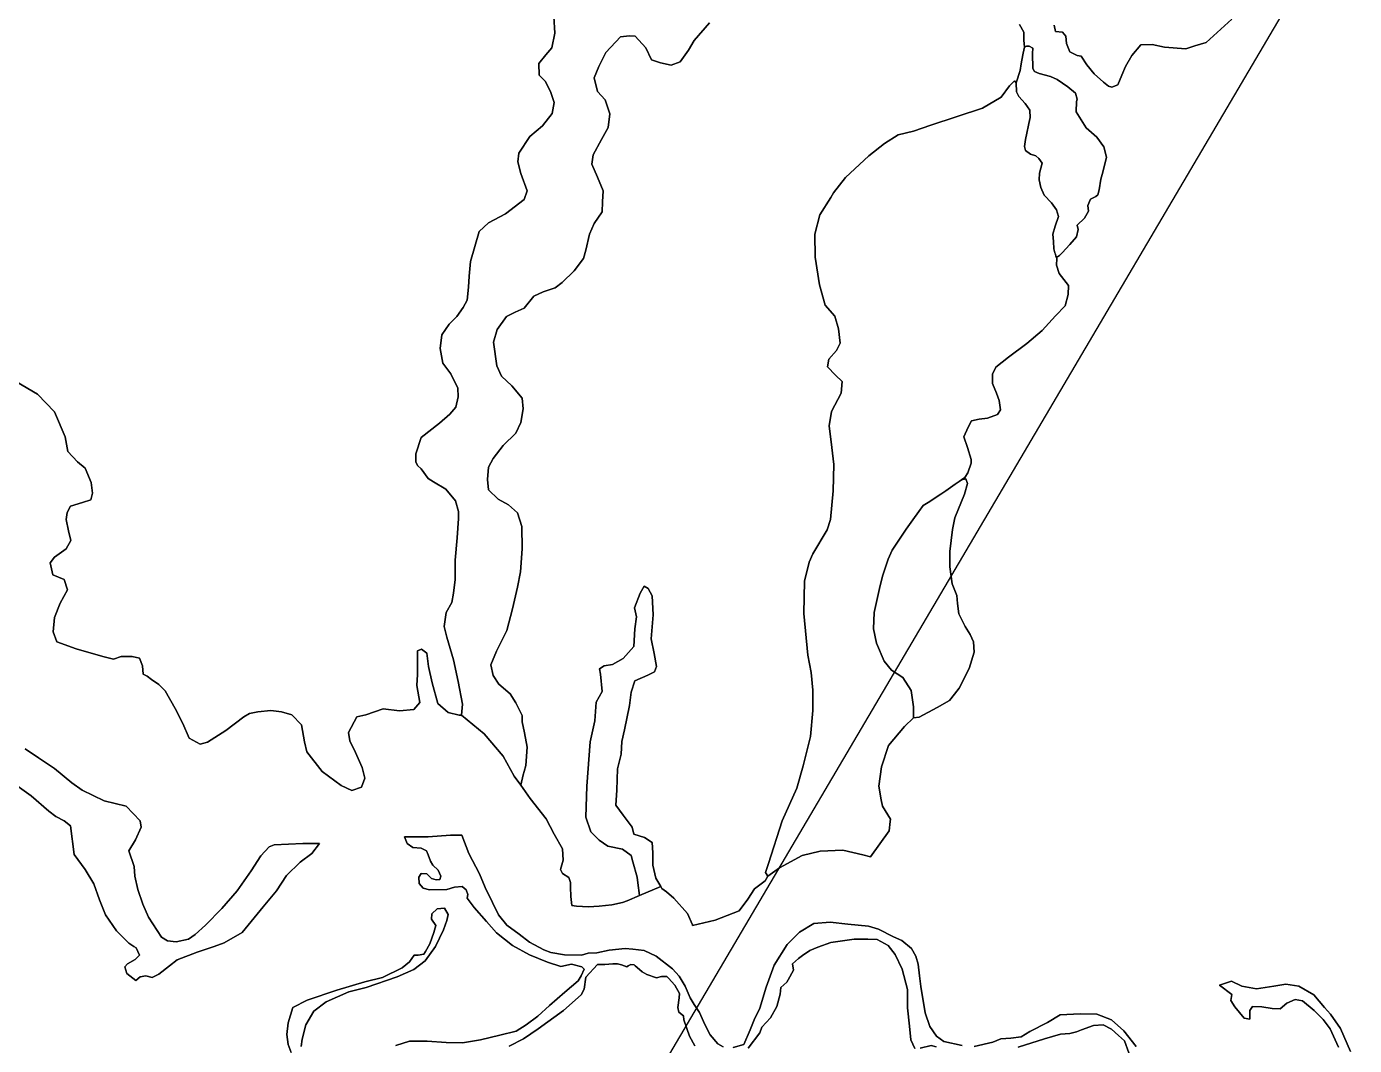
# Model space of a CAD drawing. Header units: inches. Extents: x 288635 to 1232953, y 676945 to 1655780.
# Drawn here: x 419822 to 448324, y 1221155 to 1243021 of the extents above; entities that cross this region are included whole.
import ezdxf

# ---------------------------------------------------------------- set-up
doc = ezdxf.new("R2010")
doc.units = ezdxf.units.IN
doc.header["$MEASUREMENT"] = 0
doc.layers.add('Images', color=7, linetype='Continuous')
picture_1 = doc.add_image_def('image7.jpg', size_in_pixel=(2590, 3729))

msp = doc.modelspace()

# ---------------------------------------------------------------- linework, layer by layer
at = {"color": 1}
for points in [[(431136.972, 1243234.3731), (431162.372, 1242878.7724), (431096.3319, 1242563.8118), (430969.3316, 1242411.4115), (430816.9313, 1242228.5311), (430827.0913, 1241974.5306), (430954.0916, 1241847.5304), (431070.9318, 1241629.0899), (431147.132, 1241390.3294), (431106.4919, 1241151.569), (430893.1315, 1240887.4084), (430623.8909, 1240658.808), (430390.2105, 1240303.2073), (430364.8104, 1240115.2469), (430430.8505, 1239866.3264), (430568.0108, 1239495.4857), (430501.9707, 1239312.6053), (430105.7299, 1239002.7247), (429739.9692, 1238809.6843), (429536.7688, 1238621.7239), (429348.8084, 1237976.5626), (429323.4083, 1237666.682), (429308.1683, 1237427.9215), (429282.7682, 1237148.521), (429196.4081, 1236991.0406), (429059.2478, 1236798.0003), (428891.6075, 1236630.3599), (428739.2072, 1236401.7595), (428698.5671, 1236112.1989), (428754.4472, 1235797.2383), (428927.1675, 1235568.6378), (429079.5678, 1235258.7572), (429089.7279, 1235070.7968), (429038.9278, 1234852.3564), (428906.8475, 1234705.0361), (428683.3271, 1234511.9957), (428292.1663, 1234202.1151), (428175.326, 1233851.5944), (428175.326, 1233678.874), (428210.8861, 1233602.6739), (428292.1663, 1233531.5537), (428444.5666, 1233318.1933), (428556.3268, 1233252.1532), (428820.4873, 1233094.6729), (429028.7677, 1232845.7524), (429094.8079, 1232612.0719), (429094.8079, 1232459.6716), (429064.3278, 1232048.1908), (429018.6077, 1231565.5898), (429023.6877, 1231154.109), (428988.1277, 1230859.4684), (428947.4876, 1230661.348), (428825.5673, 1230442.9076), (428784.9273, 1230148.267), (428845.8874, 1229914.5865), (428988.1277, 1229431.9855), (429089.7279, 1228964.6246), (429181.168, 1228476.9436), (429160.848, 1228243.2632), (429104.9679, 1228243.2632), (428871.2874, 1228299.1433), (428652.847, 1228492.1837), (428530.9267, 1228934.1445), (428449.6466, 1229289.7452), (428414.0865, 1229574.2258), (428302.3263, 1229660.586), (428210.8861, 1229619.9459), (428210.8861, 1229111.9449), (428200.7261, 1228878.2644), (428266.7662, 1228512.5037), (428134.686, 1228365.1834), (427829.8853, 1228334.7033), (427474.7238, 1228381.3123), (427104.3063, 1228249.0204), (426909.8813, 1228210.1354), (426730.9297, 1227872.9913), (426762.6797, 1227688.8409), (426883.33, 1227441.1904), (427023.0302, 1227117.3398), (427086.5304, 1226888.7393), (427010.3302, 1226698.2389), (426800.7798, 1226628.3888), (426572.1793, 1226729.989), (426165.7785, 1227034.7896), (425835.5779, 1227453.8904), (425784.7778, 1227669.7909), (425721.2776, 1228038.0916), (425518.0772, 1228247.642), (425295.8268, 1228317.4922), (425067.2263, 1228342.8922), (424787.8258, 1228311.1421), (424610.0254, 1228279.3921), (424483.0252, 1228209.5419), (424102.0244, 1227911.0913), (423708.3236, 1227663.4408), (423549.5733, 1227618.9908), (423314.6228, 1227745.991), (423174.9225, 1228063.4916), (423009.8222, 1228387.3423), (422800.2718, 1228761.993), (422660.5715, 1228901.6933), (422501.8212, 1229009.6435), (422409.4817, 1229076.128), (422325.4072, 1229119.4997), (422311.3208, 1229301.7441), (422247.8207, 1229466.8445), (422089.0704, 1229504.9445), (421854.1199, 1229504.9445), (421689.0196, 1229447.7944), (421460.4191, 1229498.5945), (420888.918, 1229663.6948), (420469.8171, 1229816.0952), (420393.617, 1230031.9956), (420425.367, 1230336.7962), (420546.0173, 1230647.9468), (420698.4176, 1230933.6974), (420628.5675, 1231155.9478), (420387.267, 1231251.198), (420330.1169, 1231511.5485), (420425.367, 1231632.1988), (420673.0175, 1231809.9991), (420774.6177, 1231987.7995), (420723.8176, 1232197.3499), (420673.0175, 1232445.0004), (420692.0676, 1232591.0507), (420768.2677, 1232724.401), (421022.2682, 1232806.9511), (421200.0686, 1232864.1012), (421238.1687, 1233003.8015), (421206.4186, 1233238.752), (421079.4184, 1233543.5526), (420914.318, 1233676.9029), (420704.7676, 1233899.1533), (420653.9675, 1234216.654), (420419.017, 1234750.055), (420057.0663, 1235131.0558), (419609.2317, 1235392.8351)], [(419609.2317, 1235392.8351), (420057.0663, 1235131.0558), (420419.017, 1234750.055), (420653.9675, 1234216.654), (420704.7676, 1233899.1533), (420914.318, 1233676.9029), (421079.4184, 1233543.5526), (421206.4186, 1233238.752), (421238.1687, 1233003.8015), (421200.0686, 1232864.1012), (421022.2682, 1232806.9511), (420768.2677, 1232724.401), (420692.0676, 1232591.0507), (420673.0175, 1232445.0004), (420723.8176, 1232197.3499), (420774.6177, 1231987.7995), (420673.0175, 1231809.9991), (420425.367, 1231632.1988), (420330.1169, 1231511.5485), (420387.267, 1231251.198), (420628.5675, 1231155.9478), (420698.4176, 1230933.6974), (420546.0173, 1230647.9468), (420425.367, 1230336.7962), (420393.617, 1230031.9956), (420469.8171, 1229816.0952), (420888.918, 1229663.6948), (421460.4191, 1229498.5945), (421689.0196, 1229447.7944), (421854.1199, 1229504.9445), (422089.0704, 1229504.9445), (422247.8207, 1229466.8445), (422311.3208, 1229301.7441), (422325.4072, 1229119.4997), (422409.4817, 1229076.128), (422501.8212, 1229009.6435), (422660.5715, 1228901.6933), (422800.2718, 1228761.993), (423009.8222, 1228387.3423), (423174.9225, 1228063.4916), (423314.6228, 1227745.991), (423549.5733, 1227618.9908), (423708.3236, 1227663.4408), (424102.0244, 1227911.0913), (424483.0252, 1228209.5419), (424610.0254, 1228279.3921), (424787.8258, 1228311.1421), (425067.2263, 1228342.8922), (425295.8268, 1228317.4922), (425518.0772, 1228247.642), (425721.2776, 1228038.0916), (425784.7778, 1227669.7909), (425835.5779, 1227453.8904), (426165.7785, 1227034.7896), (426572.1793, 1226729.989), (426800.7798, 1226628.3888), (427010.3302, 1226698.2389), (427086.5304, 1226888.7393), (427023.0302, 1227117.3398), (426883.33, 1227441.1904), (426762.6797, 1227688.8409), (426730.9297, 1227872.9913), (426909.8813, 1228210.1354), (427104.3063, 1228249.0204), (427474.7238, 1228381.3123), (427829.8853, 1228334.7033), (428134.686, 1228365.1834), (428266.7662, 1228512.5037), (428200.7261, 1228878.2644), (428210.8861, 1229111.9449), (428210.8861, 1229619.9459), (428302.3263, 1229660.586), (428414.0865, 1229574.2258), (428449.6466, 1229289.7452), (428530.9267, 1228934.1445), (428652.847, 1228492.1837), (428871.2874, 1228299.1433), (429104.9679, 1228243.2632), (429160.848, 1228243.2632), (429641.7556, 1227841.3074), (430053.2365, 1227363.7864), (430286.9169, 1226931.9855), (430434.2856, 1226737.2433), (430632.406, 1226452.7628), (430972.7667, 1226015.8819), (431150.5671, 1225685.6812), (431323.2874, 1225370.7206), (431343.6075, 1225131.9601), (431282.6473, 1224928.7597), (431323.2874, 1224847.4796), (431460.4477, 1224756.0394), (431496.0078, 1224654.4392), (431501.0878, 1224552.839), (431506.1678, 1224349.6386), (431526.4878, 1224156.5982), (431628.088, 1224146.4382), (431887.0269, 1224131.1768), (432113.2461, 1224147.0518), (432387.0904, 1224170.8644), (432617.2784, 1224222.4582), (432715.421, 1224260.6248), (432975.9144, 1224370.3678), (433435.629, 1224563.7436), (433457.9435, 1224525.6859), (433557.874, 1224452.6462), (433712.6556, 1224317.7084), (434010.938, 1223989.0155), (434119.2484, 1223740.5388), (434118.5497, 1223728.6608), (434119.2484, 1223727.0579), (434606.251, 1223840.865), (435118.4854, 1224039.832), (435303.9104, 1224290.2939), (435444.4527, 1224518.1997), (435673.0532, 1224687.5333), (435736.5533, 1224789.1335), (435986.3205, 1224966.9339), (436468.9214, 1225229.4011), (436854.1555, 1225322.5346), (437340.9899, 1225343.7013), (437772.7907, 1225246.3344), (437933.6577, 1225199.7677), (438334.7245, 1225763.3101), (438361.1829, 1225959.1022), (438363.4733, 1226010.5021), (438191.8492, 1226292.4779), (438168.5296, 1226427.3984), (438117.7657, 1226721.1037), (438170.6825, 1227133.8546), (438324.1412, 1227588.9388), (438668.1002, 1227996.3979), (438856.6955, 1228187.11), (438983.9075, 1228199.3867), (439364.9082, 1228406.8204), (439631.6088, 1228554.9874), (439740.2192, 1228691.8364), (439843.2759, 1228821.6879), (440054.9429, 1229245.0221), (440160.7765, 1229592.1561), (440148.0765, 1229816.5233), (440076.1097, 1229973.1569), (439966.0428, 1230142.4906), (439832.6925, 1230419.7745), (439800.9424, 1230638.8499), (439788.2424, 1230813.4752), (439689.8172, 1231057.9507), (439639.0171, 1231426.2515), (439642.1921, 1231756.4521), (439696.1672, 1232226.3531), (439746.9673, 1232474.0036), (439956.5177, 1232988.3546), (440016.8429, 1233216.9551), (439985.0928, 1233315.3802), (439893.0476, 1233296.2881), (439959.0578, 1233343.3203), (440025.0979, 1233439.8405), (440096.218, 1233648.1209), (440096.218, 1233732.629), (440019.8062, 1233986.6295), (439938.526, 1234215.23), (440029.9662, 1234423.5104), (440106.1664, 1234560.6707), (440268.7267, 1234596.2307), (440446.5271, 1234616.5508), (440664.9675, 1234697.8309), (440725.9276, 1234794.3511), (440700.5276, 1234992.4715), (440644.6475, 1235149.9518), (440553.2073, 1235363.3123), (440553.2073, 1235561.4327), (440629.4074, 1235708.753), (440900.7646, 1235923.1188), (441292.3488, 1236221.5694), (441618.3161, 1236498.8533), (441910.4167, 1236814.2372), (442117.8504, 1237023.7877), (442181.3505, 1237271.4382), (442187.7005, 1237461.9385), (441986.6168, 1237724.4057), (441931.5834, 1237902.2061), (441933.7, 1238041.9064), (441918.0485, 1238091.6657), (441948.5167, 1238081.9114), (441992.5435, 1238110.6982), (442050.1593, 1238161.3289), (442217.7996, 1238344.2093), (442360.0399, 1238506.7696), (442395.6, 1238664.2499), (442375.2799, 1238760.7701), (442532.7602, 1238908.0904), (442614.0404, 1239055.4107), (442598.8004, 1239182.411), (442659.7605, 1239319.5713), (442776.6007, 1239370.3714), (442817.2408, 1239411.0114), (442842.6409, 1239517.6917), (442878.4695, 1239748.2834), (442923.921, 1239898.6924), (443000.1212, 1240218.7331), (442944.2411, 1240442.2535), (442791.8408, 1240645.4539), (442563.2403, 1240848.6543), (442349.8799, 1241194.095), (442359.9908, 1241415.8205), (442370.1999, 1241463.3355), (442339.7198, 1241590.3358), (442172.0795, 1241727.4961), (441946.2307, 1241887.7281), (441798.0638, 1241946.9948), (441556.7633, 1242014.7283), (441457.2798, 1242054.9451), (441421.2963, 1242118.4452), (441417.063, 1242440.1792), (441419.1797, 1242556.5961), (441342.9795, 1242601.0462), (441287.9461, 1242598.9295), (441239.2626, 1242575.6461), (441229.3143, 1242728.5544), (441225.081, 1242900.0048), (441131.9474, 1243062.9884)], [(434477.9253, 1243101.6579), (434152.8047, 1242720.6571), (434030.8844, 1242512.3767), (433848.004, 1242263.4562), (433654.9637, 1242192.3361), (433426.3632, 1242243.1362), (433238.4028, 1242304.0963), (433111.4026, 1242563.1768), (432887.8821, 1242812.0973), (432765.9619, 1242822.2573), (432567.8415, 1242796.8573), (432252.8809, 1242461.5766), (432105.5606, 1242166.936), (432009.0404, 1241923.0955), (432080.1605, 1241623.3749), (432242.0284, 1241449.663), (432344.321, 1241145.854), (432303.681, 1240851.2134), (432161.4407, 1240597.2129), (431983.6403, 1240267.0122), (431958.2403, 1240068.8918), (432080.1605, 1239789.4912), (432202.0808, 1239494.8507), (432186.8407, 1239261.1702), (432176.6807, 1239047.8098), (432009.0404, 1238793.8093), (431907.4402, 1238565.2088), (431826.16, 1238224.8481), (431775.3599, 1238041.9678), (431577.2395, 1237777.8072), (431318.159, 1237528.8867), (431165.7587, 1237412.0465), (430911.7582, 1237330.7663), (430713.6378, 1237234.2461), (430500.2774, 1236975.1656), (430312.317, 1236888.8054), (430124.3566, 1236797.3653), (429921.1562, 1236517.9647), (429844.956, 1236248.7242), (429916.0762, 1235740.7231), (430017.6764, 1235517.2027), (430236.1168, 1235308.9223), (430459.6373, 1235044.7618), (430485.0373, 1234816.1613), (430434.2372, 1234526.6007), (430322.477, 1234298.0003), (430053.2365, 1234028.7597), (429839.876, 1233749.3592), (429738.2758, 1233566.4788), (429712.8758, 1233302.3183), (429738.2758, 1233078.7978), (429941.4762, 1232880.6774), (430170.0767, 1232758.7572), (430358.0371, 1232586.0368), (430454.5573, 1232291.3963), (430459.6373, 1231813.8753), (430424.0772, 1231321.1143), (430358.0371, 1230990.9136), (430251.3569, 1230523.5527), (430134.5166, 1230056.1918), (429910.9962, 1229619.3109), (429789.0759, 1229319.5903), (429834.796, 1229090.9898), (429956.7163, 1228908.1095), (430200.5568, 1228699.8291), (430327.557, 1228506.7887), (430461.7333, 1228232.4551), (430462.3109, 1228100.0144), (430512.603, 1227865.3179), (430564.7695, 1227552.3189), (430535.8859, 1227163.9642), (430505.4058, 1227036.9639), (430481.7514, 1226961.2699), (430434.2856, 1226737.2433), (430286.9169, 1226931.9855), (430053.2365, 1227363.7864), (429641.7556, 1227841.3074), (429160.848, 1228243.2632), (429181.168, 1228476.9436), (429089.7279, 1228964.6246), (428988.1277, 1229431.9855), (428845.8874, 1229914.5865), (428784.9273, 1230148.267), (428825.5673, 1230442.9076), (428947.4876, 1230661.348), (428988.1277, 1230859.4684), (429023.6877, 1231154.109), (429018.6077, 1231565.5898), (429064.3278, 1232048.1908), (429094.8079, 1232459.6716), (429094.8079, 1232612.0719), (429028.7677, 1232845.7524), (428820.4873, 1233094.6729), (428556.3268, 1233252.1532), (428444.5666, 1233318.1933), (428292.1663, 1233531.5537), (428210.8861, 1233602.6739), (428175.326, 1233678.874), (428175.326, 1233851.5944), (428292.1663, 1234202.1151), (428683.3271, 1234511.9957), (428906.8475, 1234705.0361), (429038.9278, 1234852.3564), (429089.7279, 1235070.7968), (429079.5678, 1235258.7572), (428927.1675, 1235568.6378), (428754.4472, 1235797.2383), (428698.5671, 1236112.1989), (428739.2072, 1236401.7595), (428891.6075, 1236630.3599), (429059.2478, 1236798.0003), (429196.4081, 1236991.0406), (429282.7682, 1237148.521), (429308.1683, 1237427.9215), (429323.4083, 1237666.682), (429348.8084, 1237976.5626), (429536.7688, 1238621.7239), (429739.9692, 1238809.6843), (430105.7299, 1239002.7247), (430501.9707, 1239312.6053), (430568.0108, 1239495.4857), (430430.8505, 1239866.3264), (430364.8104, 1240115.2469), (430390.2105, 1240303.2073), (430623.8909, 1240658.808), (430893.1315, 1240887.4084), (431106.4919, 1241151.569), (431147.132, 1241390.3294), (431070.9318, 1241629.0899), (430954.0916, 1241847.5304), (430827.0913, 1241974.5306), (430816.9313, 1242228.5311), (430969.3316, 1242411.4115), (431096.3319, 1242563.8118), (431162.372, 1242878.7724), (431136.972, 1243234.3731)], [(441131.9474, 1243062.9884), (441225.081, 1242900.0048), (441229.3143, 1242728.5544), (441239.2626, 1242575.6461), (441211.0426, 1242448.1904), (441205.3959, 1242410.5458), (441167.9421, 1242222.0872), (441148.2458, 1242078.6518), (441061.8856, 1241809.4112), (441026.1139, 1241852.5913), (440919.4337, 1241750.9911), (440741.6333, 1241505.4573), (440343.6992, 1241271.7768), (439231.3886, 1240903.2644), (438860.5479, 1240776.2642), (438530.3472, 1240694.984), (438240.7867, 1240512.1036), (437900.426, 1240242.8631), (437402.585, 1239780.5822), (437143.5045, 1239455.4615), (437086.2355, 1239350.2736), (436851.1294, 1238981.9093), (436742.3953, 1238566.1211), (436747.4753, 1238073.3601), (436838.9155, 1237478.9989), (436965.9158, 1237042.118), (437169.1162, 1236808.4376), (437250.3963, 1236534.117), (437285.9564, 1236229.3164), (437209.7563, 1236066.7561), (437042.1159, 1235883.8757), (437016.7159, 1235716.2354), (437184.3562, 1235538.435), (437331.6765, 1235401.2748), (437306.2764, 1235152.3543), (437103.076, 1234756.1135), (437047.1959, 1234451.3129), (437108.1561, 1233989.0319), (437148.7961, 1233623.2712), (437133.5561, 1233059.3901), (437078.9904, 1232442.3665), (437010.3872, 1232220.7003), (436696.6752, 1231708.1074), (436620.4751, 1231525.227), (436520.5919, 1231118.8885), (436507.6779, 1230421.53), (436591.8384, 1229529.428), (436661.1152, 1229157.9423), (436696.6752, 1228782.0215), (436701.7552, 1228345.1406), (436645.8751, 1227781.2595), (436493.4748, 1227156.4183), (436356.3145, 1226673.8173), (436043.9378, 1225971.586), (435749.6767, 1225056.4691), (435686.1765, 1224865.9687), (435736.5533, 1224789.1335), (435673.0532, 1224687.5333), (435444.4527, 1224518.1997), (435303.9104, 1224290.2939), (435118.4854, 1224039.832), (434606.251, 1223840.865), (434119.2484, 1223727.0579), (434118.5497, 1223728.6608), (434119.2484, 1223740.5388), (434010.938, 1223989.0155), (433712.6556, 1224317.7084), (433557.874, 1224452.6462), (433457.9435, 1224525.6859), (433435.629, 1224563.7436), (433328.692, 1224746.1263), (433262.6519, 1225020.4469), (433262.6519, 1225284.6074), (433247.4118, 1225513.2078), (433084.8515, 1225614.808), (432856.251, 1225691.0082), (432821.1652, 1225839.9813), (432627.6506, 1226097.409), (432470.1703, 1226310.7694), (432490.4903, 1226635.8901), (432505.7303, 1227093.091), (432581.9305, 1227402.9716), (432597.1705, 1227677.2922), (432658.1307, 1227931.2927), (432764.8109, 1228449.4537), (432800.3709, 1228733.9343), (432876.5711, 1228977.7748), (433155.9716, 1229099.695), (433303.2919, 1229170.8152), (433343.932, 1229287.6554), (433293.1319, 1229567.0559), (433232.1718, 1229882.0166), (433272.8119, 1230395.0976), (433247.4118, 1230801.4984), (433166.1317, 1230964.0587), (433079.7715, 1231009.7788), (432993.4113, 1230857.3785), (432871.4911, 1230542.4179), (432912.1312, 1230354.4575), (432876.5711, 1230095.377), (432856.251, 1229714.3762), (432627.6506, 1229455.2957), (432399.0501, 1229333.3755), (432221.2498, 1229302.8954), (432119.6496, 1229236.8553), (432139.9696, 1229125.0951), (432180.6097, 1228749.1743), (432048.5294, 1228520.5739), (432023.1294, 1228119.2531), (431921.5292, 1227667.1321), (431845.329, 1226722.2503), (431825.955, 1226054.8724), (431936.7692, 1225736.7283), (432114.5696, 1225558.9279), (432302.5299, 1225431.9277), (432612.4106, 1225365.8875), (432800.3709, 1225233.8073), (432835.931, 1225091.567), (432927.3712, 1224766.4463), (432941.9302, 1224647.6548), (432975.9144, 1224370.3678), (432715.421, 1224260.6248), (432617.2784, 1224222.4582), (432387.0904, 1224170.8644), (432113.2461, 1224147.0518), (431887.0269, 1224131.1768), (431628.088, 1224146.4382), (431526.4878, 1224156.5982), (431506.1678, 1224349.6386), (431501.0878, 1224552.839), (431496.0078, 1224654.4392), (431460.4477, 1224756.0394), (431323.2874, 1224847.4796), (431282.6473, 1224928.7597), (431343.6075, 1225131.9601), (431323.2874, 1225370.7206), (431150.5671, 1225685.6812), (430972.7667, 1226015.8819), (430632.406, 1226452.7628), (430434.2856, 1226737.2433), (430481.7514, 1226961.2699), (430505.4058, 1227036.9639), (430535.8859, 1227163.9642), (430564.7695, 1227552.3189), (430512.603, 1227865.3179), (430462.3109, 1228100.0144), (430461.7333, 1228232.4551), (430327.557, 1228506.7887), (430200.5568, 1228699.8291), (429956.7163, 1228908.1095), (429834.796, 1229090.9898), (429789.0759, 1229319.5903), (429910.9962, 1229619.3109), (430134.5166, 1230056.1918), (430251.3569, 1230523.5527), (430358.0371, 1230990.9136), (430424.0772, 1231321.1143), (430459.6373, 1231813.8753), (430454.5573, 1232291.3963), (430358.0371, 1232586.0368), (430170.0767, 1232758.7572), (429941.4762, 1232880.6774), (429738.2758, 1233078.7978), (429712.8758, 1233302.3183), (429738.2758, 1233566.4788), (429839.876, 1233749.3592), (430053.2365, 1234028.7597), (430322.477, 1234298.0003), (430434.2372, 1234526.6007), (430485.0373, 1234816.1613), (430459.6373, 1235044.7618), (430236.1168, 1235308.9223), (430017.6764, 1235517.2027), (429916.0762, 1235740.7231), (429844.956, 1236248.7242), (429921.1562, 1236517.9647), (430124.3566, 1236797.3653), (430312.317, 1236888.8054), (430500.2774, 1236975.1656), (430713.6378, 1237234.2461), (430911.7582, 1237330.7663), (431165.7587, 1237412.0465), (431318.159, 1237528.8867), (431577.2395, 1237777.8072), (431775.3599, 1238041.9678), (431826.16, 1238224.8481), (431907.4402, 1238565.2088), (432009.0404, 1238793.8093), (432176.6807, 1239047.8098), (432186.8407, 1239261.1702), (432202.0808, 1239494.8507), (432080.1605, 1239789.4912), (431958.2403, 1240068.8918), (431983.6403, 1240267.0122), (432161.4407, 1240597.2129), (432303.681, 1240851.2134), (432344.321, 1241145.854), (432242.0284, 1241449.663), (432080.1605, 1241623.3749), (432009.0404, 1241923.0955), (432105.5606, 1242166.936), (432252.8809, 1242461.5766), (432567.8415, 1242796.8573), (432765.9619, 1242822.2573), (432887.8821, 1242812.0973), (433111.4026, 1242563.1768), (433238.4028, 1242304.0963), (433426.3632, 1242243.1362), (433654.9637, 1242192.3361), (433848.004, 1242263.4562), (434030.8844, 1242512.3767), (434152.8047, 1242720.6571), (434477.9253, 1243101.6579)], [(445692.7569, 1243181.1938), (445145.1579, 1242678.981), (444895.1953, 1242607.1526), (444707.2349, 1242541.1125), (444250.034, 1242581.7526), (443980.7935, 1242632.5527), (443736.953, 1242627.4726), (443548.9926, 1242398.8722), (443411.8324, 1242165.1917), (443330.5522, 1241977.2313), (443249.272, 1241768.9509), (443117.1918, 1241718.1508), (443046.0716, 1241743.5509), (442939.3914, 1241824.831), (442741.271, 1242007.7114), (442583.7907, 1242200.7518), (442461.8705, 1242383.6322), (442370.4303, 1242398.8722), (442212.95, 1242480.1524), (442141.8298, 1242657.9527), (442131.6698, 1242815.433), (442060.5497, 1242896.7132), (441908.1493, 1242911.9532), (441877.6693, 1243049.1135)], [(441877.6693, 1243049.1135), (441908.1493, 1242911.9532), (442060.5497, 1242896.7132), (442131.6698, 1242815.433), (442141.8298, 1242657.9527), (442212.95, 1242480.1524), (442370.4303, 1242398.8722), (442461.8705, 1242383.6322), (442583.7907, 1242200.7518), (442741.271, 1242007.7114), (442939.3914, 1241824.831), (443046.0716, 1241743.5509), (443117.1918, 1241718.1508), (443249.272, 1241768.9509), (443330.5522, 1241977.2313), (443411.8324, 1242165.1917), (443548.9926, 1242398.8722), (443736.953, 1242627.4726), (443980.7935, 1242632.5527), (444250.034, 1242581.7526), (444707.2349, 1242541.1125), (444895.1953, 1242607.1526), (445145.1579, 1242678.981), (445692.7569, 1243181.1938)], [(419794.6421, 1227517.2643), (420079.1227, 1227324.2239), (420424.5634, 1227100.7035), (420795.4041, 1226790.8229), (421018.9246, 1226633.3425), (421491.3655, 1226404.7421), (421963.8065, 1226287.9019), (422258.4471, 1225978.0212), (422278.7671, 1225840.861), (422161.9269, 1225566.5404), (422014.6066, 1225327.7799), (422131.4468, 1224992.4993), (422146.6868, 1224784.2188), (422207.647, 1224499.7383), (422319.4072, 1224189.8577), (422441.3274, 1223905.3771), (422720.728, 1223478.6562), (422847.7282, 1223402.4561), (423035.6886, 1223377.056), (423294.7691, 1223438.0162), (423442.0894, 1223534.5363), (423665.6099, 1223737.7368), (424016.1306, 1224093.3375), (424341.2512, 1224474.3382), (424640.9718, 1224901.0591), (424849.2522, 1225226.1797), (425032.1326, 1225414.1401), (425133.7328, 1225459.8602), (425753.4941, 1225485.2602), (426109.0948, 1225490.3403), (425946.5344, 1225276.9798), (425692.5339, 1225089.0195), (425402.9734, 1224804.5389), (425184.5329, 1224474.3382), (424900.0524, 1224128.8975), (424453.0115, 1223575.1764), (424061.8507, 1223356.736), (423848.4902, 1223280.5358), (423487.8095, 1223158.6156), (423056.0087, 1222990.9753), (422888.3683, 1222863.975), (422664.8479, 1222686.1746), (422517.5276, 1222609.9745), (422380.3673, 1222645.5346), (422263.5271, 1222630.2945), (422167.0069, 1222549.0144), (421973.9665, 1222696.3347), (421928.2464, 1222843.655), (421989.2065, 1222904.6151), (422156.8469, 1222996.0553), (422243.207, 1223092.5755), (422174.1935, 1223249.6294), (422126.3668, 1223275.4558), (422019.6866, 1223346.576), (421755.5261, 1223615.8165), (421516.7656, 1223956.1772), (421389.7653, 1224276.2178), (421267.8451, 1224621.6585), (421079.8847, 1224931.5391), (420846.2042, 1225251.5798), (420764.9241, 1225866.261), (420627.7638, 1225978.0212), (420449.9634, 1226069.4614), (420297.5631, 1226181.2216), (419921.6424, 1226511.4223), (419439.0414, 1226851.783)], [(419439.0414, 1226851.783), (419921.6424, 1226511.4223), (420297.5631, 1226181.2216), (420449.9634, 1226069.4614), (420627.7638, 1225978.0212), (420764.9241, 1225866.261), (420846.2042, 1225251.5798), (421079.8847, 1224931.5391), (421267.8451, 1224621.6585), (421389.7653, 1224276.2178), (421516.7656, 1223956.1772), (421755.5261, 1223615.8165), (422019.6866, 1223346.576), (422126.3668, 1223275.4558), (422174.1935, 1223249.6294), (422243.207, 1223092.5755), (422156.8469, 1222996.0553), (421989.2065, 1222904.6151), (421928.2464, 1222843.655), (421973.9665, 1222696.3347), (422167.0069, 1222549.0144), (422263.5271, 1222630.2945), (422380.3673, 1222645.5346), (422517.5276, 1222609.9745), (422664.8479, 1222686.1746), (422888.3683, 1222863.975), (423056.0087, 1222990.9753), (423487.8095, 1223158.6156), (423848.4902, 1223280.5358), (424061.8507, 1223356.736), (424453.0115, 1223575.1764), (424900.0524, 1224128.8975), (425184.5329, 1224474.3382), (425402.9734, 1224804.5389), (425692.5339, 1225089.0195), (425946.5344, 1225276.9798), (426109.0948, 1225490.3403), (425753.4941, 1225485.2602), (425133.7328, 1225459.8602), (425032.1326, 1225414.1401), (424849.2522, 1225226.1797), (424640.9718, 1224901.0591), (424341.2512, 1224474.3382), (424016.1306, 1224093.3375), (423665.6099, 1223737.7368), (423442.0894, 1223534.5363), (423294.7691, 1223438.0162), (423035.6886, 1223377.056), (422847.7282, 1223402.4561), (422720.728, 1223478.6562), (422441.3274, 1223905.3771), (422319.4072, 1224189.8577), (422207.647, 1224499.7383), (422146.6868, 1224784.2188), (422131.4468, 1224992.4993), (422014.6066, 1225327.7799), (422161.9269, 1225566.5404), (422278.7671, 1225840.861), (422258.4471, 1225978.0212), (421963.8065, 1226287.9019), (421491.3655, 1226404.7421), (421018.9246, 1226633.3425), (420795.4041, 1226790.8229), (420424.5634, 1227100.7035), (420079.1227, 1227324.2239), (419794.6421, 1227517.2643)], [(434777.8834, 1221125.1823), (434660.4082, 1221191.8575), (434495.3078, 1221385.5329), (434377.8326, 1221601.4333), (434269.8824, 1221861.7838), (434149.2321, 1222036.4092), (434066.682, 1222176.1094), (433955.5568, 1222430.1099), (433831.7315, 1222642.8354), (433685.6812, 1222801.5857), (433336.4305, 1223071.4612), (433076.08, 1223188.9365), (432832.6628, 1223223.8615), (432673.9125, 1223234.4449), (432324.6618, 1223202.6948), (432064.3113, 1223141.3114), (431873.3876, 1223133.6914), (431736.8623, 1223092.4163), (431369.6728, 1223101.809), (431077.5722, 1223146.2591), (430921.9969, 1223206.5842), (430620.3713, 1223368.5095), (430398.1209, 1223539.9599), (430128.2453, 1223733.6353), (429953.62, 1223955.8857), (429826.6197, 1224222.5862), (429667.8694, 1224543.2619), (429540.8692, 1224835.3625), (429315.4437, 1225276.6883), (429163.0434, 1225664.0391), (428924.9179, 1225664.0391), (428439.142, 1225629.1141), (427934.316, 1225629.1141), (427994.6411, 1225486.2388), (428115.2913, 1225400.5136), (428293.0917, 1225390.9886), (428407.3919, 1225333.8385), (428439.142, 1225248.1133), (428493.1171, 1225111.588), (428540.7422, 1225025.8628), (428658.2174, 1224917.9126), (428715.3675, 1224784.5624), (428693.1425, 1224717.8872), (428613.7673, 1224711.5372), (428515.3421, 1224740.1123), (428410.5669, 1224835.3625), (428293.0917, 1224841.7125), (428245.4666, 1224765.5123), (428248.6416, 1224628.9871), (428334.3668, 1224530.5619), (428474.067, 1224492.4618), (428845.5428, 1224498.8118), (429010.6431, 1224549.6119), (429169.3934, 1224568.6619), (429255.1186, 1224492.4618), (429293.2187, 1224394.0366), (429280.5187, 1224317.8364), (429426.5689, 1224117.811), (429696.4445, 1223813.0104), (429909.1699, 1223571.7099), (430255.2456, 1223298.6594), (430614.0213, 1223101.809), (431001.3721, 1222943.0587), (431293.4727, 1222847.8085), (431518.8981, 1222898.6086), (431737.9736, 1222844.6335), (431790.8374, 1222793.9657), (431724.1623, 1222647.9154), (431660.6622, 1222543.1402), (431378.0866, 1222298.6647), (431047.8859, 1222009.7391), (430793.8854, 1221781.1386), (430543.0599, 1221593.8133), (430333.5095, 1221463.638), (429977.9088, 1221371.5628), (429565.158, 1221276.3126), (429180.9822, 1221212.8125), (428825.3815, 1221219.1625), (428418.9807, 1221247.7376), (428041.1549, 1221247.7376), (427749.0543, 1221152.4874)], [(425717.0503, 1221130.2623), (425739.2753, 1221289.0127), (425815.4755, 1221593.8133), (425986.1321, 1221888.9566), (426250.2926, 1222092.157), (426737.9736, 1222305.5174), (427108.8143, 1222396.9576), (427779.3757, 1222625.558), (428134.9764, 1222783.0384), (428378.8168, 1222970.9987), (428597.2573, 1223275.7993), (428775.0576, 1223636.4801), (428846.1778, 1223834.6005), (428871.5778, 1223961.6007), (428795.3777, 1224098.761), (428632.8174, 1224088.601), (428521.0571, 1223976.8407), (428510.8971, 1223865.0805), (428607.4173, 1223727.9202), (428566.7772, 1223580.6), (428475.337, 1223331.6795), (428383.8969, 1223169.1191), (428348.3368, 1223113.239), (428226.4165, 1223092.919), (428140.0564, 1223092.919), (428038.4562, 1222950.6787), (427886.0559, 1222818.5984), (427459.335, 1222615.398), (427083.4143, 1222518.8778), (426478.893, 1222341.0775), (425843.8918, 1222122.637), (425539.0912, 1221970.2367), (425440.8247, 1221638.2634), (425409.0747, 1221387.4379), (425434.4747, 1221177.8874), (425501.1498, 1221003.2621)], [(439906.577, 1221151.6407), (439512.8762, 1221236.3076), (439356.2426, 1221354.8411), (439212.3089, 1221558.0415), (439110.7087, 1221854.3755), (439017.5752, 1222421.6433), (438992.1752, 1222646.0104), (438958.3084, 1222895.7775), (438907.5083, 1223073.5779), (438814.3748, 1223234.4449), (438611.1744, 1223403.7786), (438429.1407, 1223484.2121), (438111.6401, 1223649.3124), (437891.5063, 1223717.0459), (437447.0054, 1223759.3793), (437070.238, 1223797.4793), (436718.8706, 1223772.0793), (436409.8367, 1223585.8123), (436147.3695, 1223319.1117), (435867.9689, 1222874.6108), (435698.6352, 1222404.7099), (435558.935, 1221951.7423), (435440.4014, 1221701.9752), (435351.5012, 1221490.3081), (435216.0343, 1221175.9824), (434990.6088, 1221112.4823)], [(435314.4595, 1221093.4323), (435563.1683, 1221426.8079), (435601.2684, 1221549.5748), (435787.5354, 1221748.5419), (435923.0024, 1221989.8424), (435994.9692, 1222256.5429), (436011.9025, 1222396.2432), (436138.9028, 1222514.7768), (436172.7695, 1222561.3435), (436282.8364, 1222768.7773), (436261.6697, 1222904.2442), (436388.67, 1223022.7778), (436477.5701, 1223082.0446), (436634.2038, 1223192.1115), (436803.5374, 1223264.0783), (437087.1713, 1223361.4451), (437586.7057, 1223437.6453), (437878.8063, 1223437.6453), (438082.0067, 1223424.9453), (438319.0738, 1223302.1784), (438467.2408, 1223103.2113), (438619.6411, 1222789.944), (438733.9413, 1222353.9098), (438729.708, 1221960.209), (438776.2747, 1221566.5082), (438805.9081, 1221274.4076), (438886.3416, 1221092.3739)], [(430177.9342, 1221139.7874), (430485.9098, 1221298.5377), (430803.4104, 1221514.4381), (431349.5115, 1221904.9639), (431727.3373, 1222241.5146), (431790.8374, 1222365.3398), (431825.7625, 1222622.5153), (432079.128, 1222889.4275), (432233.645, 1222889.4275), (432405.0953, 1222904.2442), (432508.8122, 1222908.4776), (432589.2457, 1222880.9608), (432707.7793, 1222838.6274), (432735.296, 1222861.9108), (432792.4461, 1222893.6609), (432864.4129, 1222887.3109), (432885.5796, 1222866.1441), (432926.8547, 1222823.8107), (433037.9799, 1222731.7355), (433136.4051, 1222674.5854), (433342.7805, 1222607.9103), (433447.5557, 1222636.4854), (433561.856, 1222636.4854), (433603.131, 1222595.2103), (433736.4813, 1222449.16), (433838.0815, 1222271.3596), (433831.7315, 1222176.1094), (433799.9814, 1221966.559), (433822.2065, 1221868.1338), (433923.8067, 1221791.9337), (433930.1567, 1221706.2085), (434053.9819, 1221353.7828), (434168.2822, 1221147.4074)], [(448238.8231, 1221021.5043), (448021.8643, 1221518.9219), (447810.1972, 1221825.8392), (447683.197, 1221968.7145), (447450.3632, 1222243.8817), (447132.8625, 1222429.0904), (446852.4037, 1222466.1322), (446593.1115, 1222423.7987), (446222.6941, 1222370.882), (445905.1934, 1222423.7987), (445688.2347, 1222534.924), (445428.9425, 1222450.2571), (445693.5263, 1222249.1734), (445672.3596, 1222122.1731), (445757.0265, 1221984.5895), (445958.1102, 1221741.1724), (446079.8188, 1221720.0057), (446079.8188, 1221905.2144), (446138.0272, 1221989.8812), (446339.111, 1221984.5895), (446561.3614, 1221947.5478), (446730.6951, 1221942.2561), (446873.5704, 1222058.673), (447053.4874, 1222138.0482), (447212.2377, 1222111.5898), (447460.9465, 1221905.2144), (447651.4469, 1221709.4223), (447804.9056, 1221508.3386), (447984.8226, 1221116.7545)], [(443641.4428, 1221128.3573), (443374.7423, 1221468.083), (443111.2167, 1221706.2085), (442796.8911, 1221823.6837), (442438.1154, 1221830.0337), (442009.4895, 1221814.1587), (441735.3806, 1221646.9417), (441358.6132, 1221452.208), (441168.1128, 1221342.1411), (440952.2124, 1221312.5077), (440736.312, 1221299.8077), (440562.745, 1221227.8409), (440164.8108, 1221134.7074)], [(441104.6127, 1221117.774), (441671.8805, 1221299.8077), (442015.8395, 1221398.2329), (442215.8649, 1221414.1079), (442358.7402, 1221445.858), (442466.6904, 1221487.1331), (442727.041, 1221579.2082), (442930.2414, 1221595.0833), (443108.0417, 1221503.0081), (443260.442, 1221369.6578), (443387.4423, 1221252.1826), (443479.5175, 1220995.0071)], [(439004.8752, 1221096.6073), (439241.9423, 1221155.8741), (439343.5425, 1221122.0073)]]:
    msp.add_lwpolyline(points, dxfattribs=at)
for points in [[(441992.5435, 1238110.6982), (441948.5167, 1238081.9114), (441918.0485, 1238091.6657), (441904.3305, 1238135.278), (441896.064, 1238161.5588), (441868.9722, 1238247.6891), (441867.2789, 1238410.2494), (441852.0389, 1238567.7298), (441901.1456, 1238740.4501), (441972.2658, 1238945.3438), (441929.9324, 1239085.8908), (441821.5588, 1239236.5978), (441665.7718, 1239402.5448), (441589.5717, 1239563.4117), (441559.0916, 1239734.4388), (441567.5583, 1239871.599), (441618.3584, 1240091.7328), (441552.3183, 1240186.5597), (441487.9715, 1240245.8264), (441371.1312, 1240281.3865), (441266.1444, 1240359.28), (441240.7443, 1240449.0268), (441263.4917, 1240594.2599), (441358.9476, 1241037.8939), (441366.2629, 1241061.3797), (441356.7379, 1241229.6551), (441258.3127, 1241372.5304), (441120.1931, 1241516.1283), (441072.0456, 1241621.4509), (441061.8856, 1241809.4112), (441148.2458, 1242078.6518), (441167.9421, 1242222.0872), (441205.3959, 1242410.5458), (441211.0426, 1242448.1904), (441239.2626, 1242575.6461), (441287.9461, 1242598.9295), (441342.9795, 1242601.0462), (441419.1797, 1242556.5961), (441417.063, 1242440.1792), (441421.2963, 1242118.4452), (441457.2798, 1242054.9451), (441556.7633, 1242014.7283), (441798.0638, 1241946.9948), (441946.2307, 1241887.7281), (442172.0795, 1241727.4961), (442339.7198, 1241590.3358), (442370.1999, 1241463.3355), (442359.9908, 1241415.8205), (442349.8799, 1241194.095), (442563.2403, 1240848.6543), (442791.8408, 1240645.4539), (442944.2411, 1240442.2535), (443000.1212, 1240218.7331), (442923.921, 1239898.6924), (442878.4695, 1239748.2834), (442842.6409, 1239517.6917), (442817.2408, 1239411.0114), (442776.6007, 1239370.3714), (442659.7605, 1239319.5713), (442598.8004, 1239182.411), (442614.0404, 1239055.4107), (442532.7602, 1238908.0904), (442375.2799, 1238760.7701), (442395.6, 1238664.2499), (442360.0399, 1238506.7696), (442217.7996, 1238344.2093), (442050.1593, 1238161.3289), (441992.5435, 1238110.6982)], [(438334.7245, 1225763.3101), (437933.6577, 1225199.7677), (437772.7907, 1225246.3344), (437340.9899, 1225343.7013), (436854.1555, 1225322.5346), (436468.9214, 1225229.4011), (435986.3205, 1224966.9339), (435736.5533, 1224789.1335), (435686.1765, 1224865.9687), (435749.6767, 1225056.4691), (436043.9378, 1225971.586), (436356.3145, 1226673.8173), (436493.4748, 1227156.4183), (436645.8751, 1227781.2595), (436701.7552, 1228345.1406), (436696.6752, 1228782.0215), (436661.1152, 1229157.9423), (436591.8384, 1229529.428), (436507.6779, 1230421.53), (436520.5919, 1231118.8885), (436620.4751, 1231525.227), (436696.6752, 1231708.1074), (437010.3872, 1232220.7003), (437078.9904, 1232442.3665), (437133.5561, 1233059.3901), (437148.7961, 1233623.2712), (437108.1561, 1233989.0319), (437047.1959, 1234451.3129), (437103.076, 1234756.1135), (437306.2764, 1235152.3543), (437331.6765, 1235401.2748), (437184.3562, 1235538.435), (437016.7159, 1235716.2354), (437042.1159, 1235883.8757), (437209.7563, 1236066.7561), (437285.9564, 1236229.3164), (437250.3963, 1236534.117), (437169.1162, 1236808.4376), (436965.9158, 1237042.118), (436838.9155, 1237478.9989), (436747.4753, 1238073.3601), (436742.3953, 1238566.1211), (436851.1294, 1238981.9093), (437086.2355, 1239350.2736), (437143.5045, 1239455.4615), (437402.585, 1239780.5822), (437900.426, 1240242.8631), (438240.7867, 1240512.1036), (438530.3472, 1240694.984), (438860.5479, 1240776.2642), (439231.3886, 1240903.2644), (440343.6992, 1241271.7768), (440741.6333, 1241505.4573), (440919.4337, 1241750.9911), (441026.1139, 1241852.5913), (441061.8856, 1241809.4112), (441072.0456, 1241621.4509), (441120.1931, 1241516.1283), (441258.3127, 1241372.5304), (441356.7379, 1241229.6551), (441366.2629, 1241061.3797), (441358.9476, 1241037.8939), (441263.4917, 1240594.2599), (441240.7443, 1240449.0268), (441266.1444, 1240359.28), (441371.1312, 1240281.3865), (441487.9715, 1240245.8264), (441552.3183, 1240186.5597), (441618.3584, 1240091.7328), (441567.5583, 1239871.599), (441559.0916, 1239734.4388), (441589.5717, 1239563.4117), (441665.7718, 1239402.5448), (441821.5588, 1239236.5978), (441929.9324, 1239085.8908), (441972.2658, 1238945.3438), (441901.1456, 1238740.4501), (441852.0389, 1238567.7298), (441867.2789, 1238410.2494), (441868.9722, 1238247.6891), (441896.064, 1238161.5588), (441904.3305, 1238135.278), (441918.0485, 1238091.6657), (441933.7, 1238041.9064), (441931.5834, 1237902.2061), (441986.6168, 1237724.4057), (442187.7005, 1237461.9385), (442181.3505, 1237271.4382), (442117.8504, 1237023.7877), (441910.4167, 1236814.2372), (441618.3161, 1236498.8533), (441292.3488, 1236221.5694), (440900.7646, 1235923.1188), (440629.4074, 1235708.753), (440553.2073, 1235561.4327), (440553.2073, 1235363.3123), (440644.6475, 1235149.9518), (440700.5276, 1234992.4715), (440725.9276, 1234794.3511), (440664.9675, 1234697.8309), (440446.5271, 1234616.5508), (440268.7267, 1234596.2307), (440106.1664, 1234560.6707), (440029.9662, 1234423.5104), (439938.526, 1234215.23), (440019.8062, 1233986.6295), (440096.218, 1233732.629), (440096.218, 1233648.1209), (440025.0979, 1233439.8405), (439959.0578, 1233343.3203), (439893.0476, 1233296.2881), (439841.3473, 1233259.4516), (439753.8725, 1233197.1258), (439552.6569, 1233053.7597), (439445.2352, 1232983.6529), (439174.0089, 1232806.642), (439070.056, 1232738.7991), (438975.716, 1232611.8689), (438843.2217, 1232433.6039), (438703.6958, 1232234.1329), (438545.3066, 1231999.6347), (438399.4946, 1231783.7572), (438319.2652, 1231592.2417), (438201.2097, 1231246.7656), (438145.4941, 1231026.8357), (438018.4939, 1230442.6345), (437998.1738, 1230092.1138), (438069.294, 1229787.3132), (438226.7743, 1229401.2324), (438389.3346, 1229208.192), (438628.0951, 1229050.7117), (438810.9755, 1228771.3112), (438856.6955, 1228420.7905), (438856.6955, 1228187.11), (438668.1002, 1227996.3979), (438324.1412, 1227588.9388), (438170.6825, 1227133.8546), (438117.7657, 1226721.1037), (438168.5296, 1226427.3984), (438191.8492, 1226292.4779), (438363.4733, 1226010.5021), (438361.1829, 1225959.1022), (438334.7245, 1225763.3101)], [(438983.9075, 1228199.3867), (438856.6955, 1228187.11), (438856.6955, 1228420.7905), (438810.9755, 1228771.3112), (438628.0951, 1229050.7117), (438389.3346, 1229208.192), (438226.7743, 1229401.2324), (438069.294, 1229787.3132), (437998.1738, 1230092.1138), (438018.4939, 1230442.6345), (438145.4941, 1231026.8357), (438201.2097, 1231246.7656), (438319.2652, 1231592.2417), (438399.4946, 1231783.7572), (438545.3066, 1231999.6347), (438703.6958, 1232234.1329), (438843.2217, 1232433.6039), (438975.716, 1232611.8689), (439070.056, 1232738.7991), (439174.0089, 1232806.642), (439445.2352, 1232983.6529), (439552.6569, 1233053.7597), (439753.8725, 1233197.1258), (439841.3473, 1233259.4516), (439893.0476, 1233296.2881), (439985.0928, 1233315.3802), (440016.8429, 1233216.9551), (439956.5177, 1232988.3546), (439746.9673, 1232474.0036), (439696.1672, 1232226.3531), (439642.1921, 1231756.4521), (439639.0171, 1231426.2515), (439689.8172, 1231057.9507), (439788.2424, 1230813.4752), (439800.9424, 1230638.8499), (439832.6925, 1230419.7745), (439966.0428, 1230142.4906), (440076.1097, 1229973.1569), (440148.0765, 1229816.5233), (440160.7765, 1229592.1561), (440054.9429, 1229245.0221), (439843.2759, 1228821.6879), (439740.2192, 1228691.8364), (439631.6088, 1228554.9874), (439364.9082, 1228406.8204), (438983.9075, 1228199.3867)], [(433435.629, 1224563.7436), (432975.9144, 1224370.3678), (432941.9302, 1224647.6548), (432927.3712, 1224766.4463), (432835.931, 1225091.567), (432800.3709, 1225233.8073), (432612.4106, 1225365.8875), (432302.5299, 1225431.9277), (432114.5696, 1225558.9279), (431936.7692, 1225736.7283), (431825.955, 1226054.8724), (431845.329, 1226722.2503), (431921.5292, 1227667.1321), (432023.1294, 1228119.2531), (432048.5294, 1228520.5739), (432180.6097, 1228749.1743), (432139.9696, 1229125.0951), (432119.6496, 1229236.8553), (432221.2498, 1229302.8954), (432399.0501, 1229333.3755), (432627.6506, 1229455.2957), (432856.251, 1229714.3762), (432876.5711, 1230095.377), (432912.1312, 1230354.4575), (432871.4911, 1230542.4179), (432993.4113, 1230857.3785), (433079.7715, 1231009.7788), (433166.1317, 1230964.0587), (433247.4118, 1230801.4984), (433272.8119, 1230395.0976), (433232.1718, 1229882.0166), (433293.1319, 1229567.0559), (433343.932, 1229287.6554), (433303.2919, 1229170.8152), (433155.9716, 1229099.695), (432876.5711, 1228977.7748), (432800.3709, 1228733.9343), (432764.8109, 1228449.4537), (432658.1307, 1227931.2927), (432597.1705, 1227677.2922), (432581.9305, 1227402.9716), (432505.7303, 1227093.091), (432490.4903, 1226635.8901), (432470.1703, 1226310.7694), (432627.6506, 1226097.409), (432821.1652, 1225839.9813), (432856.251, 1225691.0082), (433084.8515, 1225614.808), (433247.4118, 1225513.2078), (433262.6519, 1225284.6074), (433262.6519, 1225020.4469), (433328.692, 1224746.1263), (433435.629, 1224563.7436)]]:
    msp.add_lwpolyline(points, close=True, dxfattribs=at)
at = {"color": 1, "ltscale": 3}
for points in [[(427749.0543, 1221152.4874), (428041.1549, 1221247.7376), (428418.9807, 1221247.7376), (428825.3815, 1221219.1625), (429180.9822, 1221212.8125), (429565.158, 1221276.3126), (429977.9088, 1221371.5628), (430333.5095, 1221463.638), (430543.0599, 1221593.8133), (430793.8854, 1221781.1386), (431047.8859, 1222009.7391), (431378.0866, 1222298.6647), (431660.6622, 1222543.1402), (431724.1623, 1222647.9154), (431790.8374, 1222793.9657), (431737.9736, 1222844.6335), (431518.8981, 1222898.6086), (431293.4727, 1222847.8085), (431001.3721, 1222943.0587), (430614.0213, 1223101.809), (430255.2456, 1223298.6594), (429909.1699, 1223571.7099), (429696.4445, 1223813.0104), (429426.5689, 1224117.811), (429280.5187, 1224317.8364), (429293.2187, 1224394.0366), (429255.1186, 1224492.4618), (429169.3934, 1224568.6619), (429010.6431, 1224549.6119), (428845.5428, 1224498.8118), (428474.067, 1224492.4618), (428334.3668, 1224530.5619), (428248.6416, 1224628.9871), (428245.4666, 1224765.5123), (428293.0917, 1224841.7125), (428410.5669, 1224835.3625), (428515.3421, 1224740.1123), (428613.7673, 1224711.5372), (428693.1425, 1224717.8872), (428715.3675, 1224784.5624), (428658.2174, 1224917.9126), (428540.7422, 1225025.8628), (428493.1171, 1225111.588), (428439.142, 1225248.1133), (428407.3919, 1225333.8385), (428293.0917, 1225390.9886), (428115.2913, 1225400.5136), (427994.6411, 1225486.2388), (427934.316, 1225629.1141), (428439.142, 1225629.1141), (428924.9179, 1225664.0391), (429163.0434, 1225664.0391), (429315.4437, 1225276.6883), (429540.8692, 1224835.3625), (429667.8694, 1224543.2619), (429826.6197, 1224222.5862), (429953.62, 1223955.8857), (430128.2453, 1223733.6353), (430398.1209, 1223539.9599), (430620.3713, 1223368.5095), (430921.9969, 1223206.5842), (431077.5722, 1223146.2591), (431369.6728, 1223101.809), (431736.8623, 1223092.4163), (431873.3876, 1223133.6914), (432064.3113, 1223141.3114), (432324.6618, 1223202.6948), (432673.9125, 1223234.4449), (432832.6628, 1223223.8615), (433076.08, 1223188.9365), (433336.4305, 1223071.4612), (433685.6812, 1222801.5857), (433831.7315, 1222642.8354), (433955.5568, 1222430.1099), (434066.682, 1222176.1094), (434149.2321, 1222036.4092), (434269.8824, 1221861.7838), (434377.8326, 1221601.4333), (434495.3078, 1221385.5329), (434660.4082, 1221191.8575), (434777.8834, 1221125.1823)], [(425501.1498, 1221003.2621), (425434.4747, 1221177.8874), (425409.0747, 1221387.4379), (425440.8247, 1221638.2634), (425539.0912, 1221970.2367), (425843.8918, 1222122.637), (426478.893, 1222341.0775), (427083.4143, 1222518.8778), (427459.335, 1222615.398), (427886.0559, 1222818.5984), (428038.4562, 1222950.6787), (428140.0564, 1223092.919), (428226.4165, 1223092.919), (428348.3368, 1223113.239), (428383.8969, 1223169.1191), (428475.337, 1223331.6795), (428566.7772, 1223580.6), (428607.4173, 1223727.9202), (428510.8971, 1223865.0805), (428521.0571, 1223976.8407), (428632.8174, 1224088.601), (428795.3777, 1224098.761), (428871.5778, 1223961.6007), (428846.1778, 1223834.6005), (428775.0576, 1223636.4801), (428597.2573, 1223275.7993), (428378.8168, 1222970.9987), (428134.9764, 1222783.0384), (427779.3757, 1222625.558), (427108.8143, 1222396.9576), (426737.9736, 1222305.5174), (426250.2926, 1222092.157), (425986.1321, 1221888.9566), (425815.4755, 1221593.8133), (425739.2753, 1221289.0127), (425717.0503, 1221130.2623)], [(434990.6088, 1221112.4823), (435216.0343, 1221175.9824), (435351.5012, 1221490.3081), (435440.4014, 1221701.9752), (435558.935, 1221951.7423), (435698.6352, 1222404.7099), (435867.9689, 1222874.6108), (436147.3695, 1223319.1117), (436409.8367, 1223585.8123), (436718.8706, 1223772.0793), (437070.238, 1223797.4793), (437447.0054, 1223759.3793), (437891.5063, 1223717.0459), (438111.6401, 1223649.3124), (438429.1407, 1223484.2121), (438611.1744, 1223403.7786), (438814.3748, 1223234.4449), (438907.5083, 1223073.5779), (438958.3084, 1222895.7775), (438992.1752, 1222646.0104), (439017.5752, 1222421.6433), (439110.7087, 1221854.3755), (439212.3089, 1221558.0415), (439356.2426, 1221354.8411), (439512.8762, 1221236.3076), (439906.577, 1221151.6407)], [(438886.3416, 1221092.3739), (438805.9081, 1221274.4076), (438776.2747, 1221566.5082), (438729.708, 1221960.209), (438733.9413, 1222353.9098), (438619.6411, 1222789.944), (438467.2408, 1223103.2113), (438319.0738, 1223302.1784), (438082.0067, 1223424.9453), (437878.8063, 1223437.6453), (437586.7057, 1223437.6453), (437087.1713, 1223361.4451), (436803.5374, 1223264.0783), (436634.2038, 1223192.1115), (436477.5701, 1223082.0446), (436388.67, 1223022.7778), (436261.6697, 1222904.2442), (436282.8364, 1222768.7773), (436172.7695, 1222561.3435), (436138.9028, 1222514.7768), (436011.9025, 1222396.2432), (435994.9692, 1222256.5429), (435923.0024, 1221989.8424), (435787.5354, 1221748.5419), (435601.2684, 1221549.5748), (435563.1683, 1221426.8079), (435314.4595, 1221093.4323)], [(434168.2822, 1221147.4074), (434053.9819, 1221353.7828), (433930.1567, 1221706.2085), (433923.8067, 1221791.9337), (433822.2065, 1221868.1338), (433799.9814, 1221966.559), (433831.7315, 1222176.1094), (433838.0815, 1222271.3596), (433736.4813, 1222449.16), (433603.131, 1222595.2103), (433561.856, 1222636.4854), (433447.5557, 1222636.4854), (433342.7805, 1222607.9103), (433136.4051, 1222674.5854), (433037.9799, 1222731.7355), (432926.8547, 1222823.8107), (432885.5796, 1222866.1441), (432864.4129, 1222887.3109), (432792.4461, 1222893.6609), (432735.296, 1222861.9108), (432707.7793, 1222838.6274), (432589.2457, 1222880.9608), (432508.8122, 1222908.4776), (432405.0953, 1222904.2442), (432233.645, 1222889.4275), (432079.128, 1222889.4275), (431825.7625, 1222622.5153), (431790.8374, 1222365.3398), (431727.3373, 1222241.5146), (431349.5115, 1221904.9639), (430803.4104, 1221514.4381), (430485.9098, 1221298.5377), (430177.9342, 1221139.7874)], [(447984.8226, 1221116.7545), (447804.9056, 1221508.3386), (447651.4469, 1221709.4223), (447460.9465, 1221905.2144), (447212.2377, 1222111.5898), (447053.4874, 1222138.0482), (446873.5704, 1222058.673), (446730.6951, 1221942.2561), (446561.3614, 1221947.5478), (446339.111, 1221984.5895), (446138.0272, 1221989.8812), (446079.8188, 1221905.2144), (446079.8188, 1221720.0057), (445958.1102, 1221741.1724), (445757.0265, 1221984.5895), (445672.3596, 1222122.1731), (445693.5263, 1222249.1734), (445428.9425, 1222450.2571), (445688.2347, 1222534.924), (445905.1934, 1222423.7987), (446222.6941, 1222370.882), (446593.1115, 1222423.7987), (446852.4037, 1222466.1322), (447132.8625, 1222429.0904), (447450.3632, 1222243.8817), (447683.197, 1221968.7145), (447810.1972, 1221825.8392), (448021.8643, 1221518.9219), (448238.8231, 1221021.5043)], [(440164.8108, 1221134.7074), (440562.745, 1221227.8409), (440736.312, 1221299.8077), (440952.2124, 1221312.5077), (441168.1128, 1221342.1411), (441358.6132, 1221452.208), (441735.3806, 1221646.9417), (442009.4895, 1221814.1587), (442438.1154, 1221830.0337), (442796.8911, 1221823.6837), (443111.2167, 1221706.2085), (443374.7423, 1221468.083), (443641.4428, 1221128.3573)], [(443479.5175, 1220995.0071), (443387.4423, 1221252.1826), (443260.442, 1221369.6578), (443108.0417, 1221503.0081), (442930.2414, 1221595.0833), (442727.041, 1221579.2082), (442466.6904, 1221487.1331), (442358.7402, 1221445.858), (442215.8649, 1221414.1079), (442015.8395, 1221398.2329), (441671.8805, 1221299.8077), (441104.6127, 1221117.774)], [(439343.5425, 1221122.0073), (439241.9423, 1221155.8741), (439004.8752, 1221096.6073)]]:
    msp.add_lwpolyline(points, dxfattribs=at)

# ---------------------------------------------------------------- pictures from other files: only their frames are drawn
at = {"layer": 'Images'}
image = msp.add_image(picture_1, insert=(433468.3601, 1220693.3743), size_in_units=(43179.7771, 62168.876), rotation=-30.500541912, dxfattribs=at)
image.dxf.flags = 7

doc.saveas('drawing.dxf')
